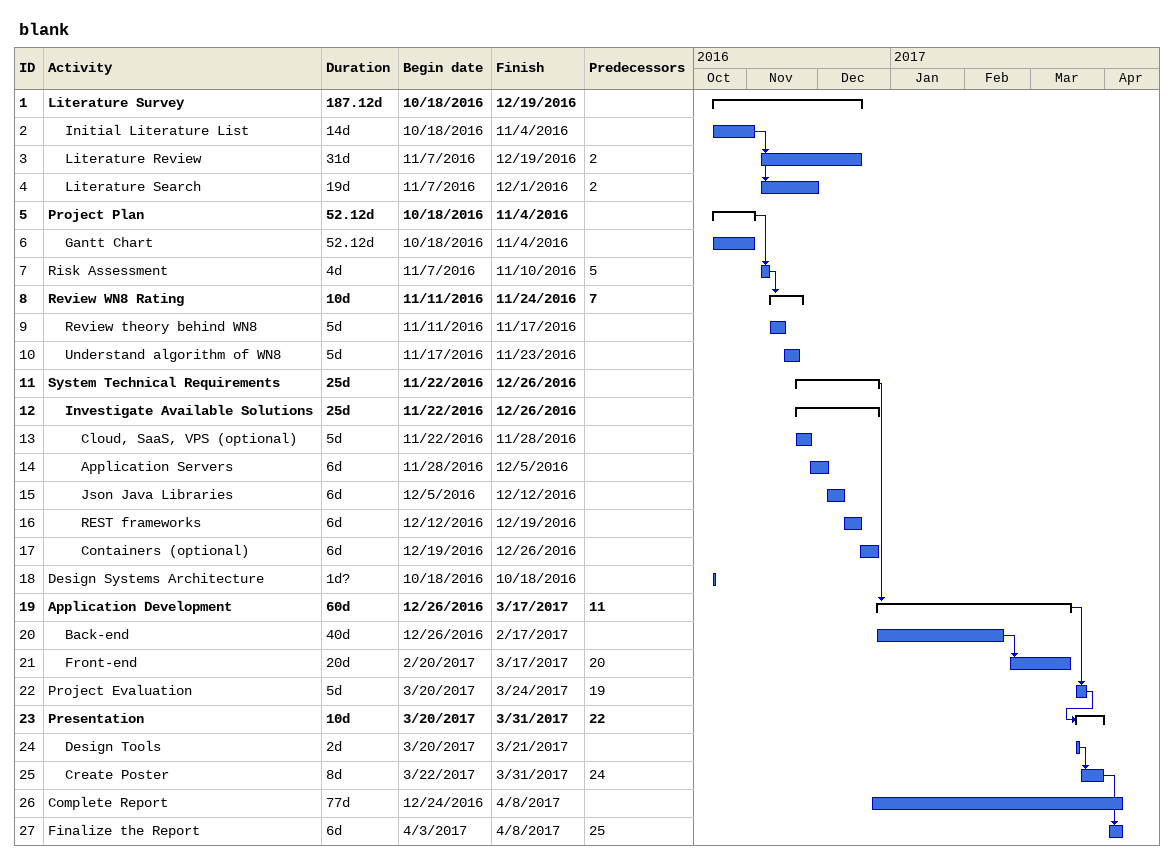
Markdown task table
blank

| ID | Level | Task | Duration | Start | Finish | Predecessors |
|---|---|---|---|---|---|---|
| 1 | 1 | **Literature Survey** | 187.12d | 2016-10-18 | 2016-12-19 |  |
| 2 | 2 | Initial Literature List | 14d | 2016-10-18 | 2016-11-04 |  |
| 3 | 2 | Literature Review | 31d | 2016-11-07 | 2016-12-19 | 2 |
| 4 | 2 | Literature Search | 19d | 2016-11-07 | 2016-12-01 | 2 |
| 5 | 1 | **Project Plan** | 52.12d | 2016-10-18 | 2016-11-04 |  |
| 6 | 2 | Gantt Chart | 52.12d | 2016-10-18 | 2016-11-04 |  |
| 7 | 1 | Risk Assessment | 4d | 2016-11-07 | 2016-11-10 | 5 |
| 8 | 1 | **Review WN8 Rating** | 10d | 2016-11-11 | 2016-11-24 | 7 |
| 9 | 2 | Review theory behind WN8 | 5d | 2016-11-11 | 2016-11-17 |  |
| 10 | 2 | Understand algorithm of WN8 | 5d | 2016-11-17 | 2016-11-23 |  |
| 11 | 1 | **System Technical Requirements** | 25d | 2016-11-22 | 2016-12-26 |  |
| 12 | 2 | **Investigate Available Solutions** | 25d | 2016-11-22 | 2016-12-26 |  |
| 13 | 3 | Cloud, SaaS, VPS (optional) | 5d | 2016-11-22 | 2016-11-28 |  |
| 14 | 3 | Application Servers | 6d | 2016-11-28 | 2016-12-05 |  |
| 15 | 3 | Json Java Libraries | 6d | 2016-12-05 | 2016-12-12 |  |
| 16 | 3 | REST frameworks | 6d | 2016-12-12 | 2016-12-19 |  |
| 17 | 3 | Containers (optional) | 6d | 2016-12-19 | 2016-12-26 |  |
| 18 | 1 | Design Systems Architecture | 1d? | 2016-10-18 | 2016-10-18 |  |
| 19 | 1 | **Application Development** | 60d | 2016-12-26 | 2017-03-17 | 11 |
| 20 | 2 | Back-end | 40d | 2016-12-26 | 2017-02-17 |  |
| 21 | 2 | Front-end | 20d | 2017-02-20 | 2017-03-17 | 20 |
| 22 | 1 | Project Evaluation | 5d | 2017-03-20 | 2017-03-24 | 19 |
| 23 | 1 | **Presentation** | 10d | 2017-03-20 | 2017-03-31 | 22 |
| 24 | 2 | Design Tools | 2d | 2017-03-20 | 2017-03-21 |  |
| 25 | 2 | Create Poster | 8d | 2017-03-22 | 2017-03-31 | 24 |
| 26 | 1 | Complete Report | 77d | 2016-12-24 | 2017-04-08 |  |
| 27 | 1 | Finalize the Report | 6d | 2017-04-03 | 2017-04-08 | 25 |
